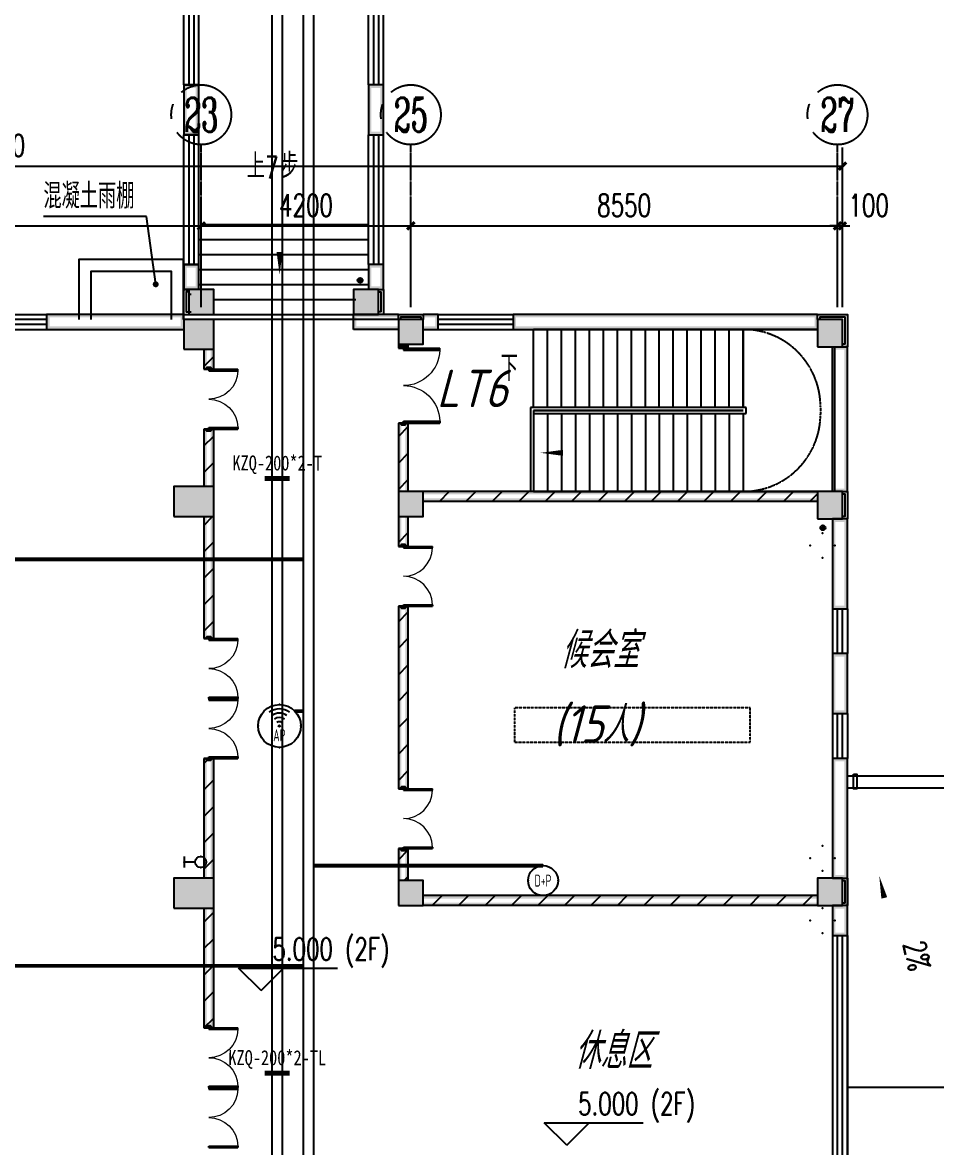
# Model space of a CAD drawing. Extents: x 1241380 to 1952554, y 1012187 to 1766051.
# Drawn here: x 1669283 to 1687599, y 1072763 to 1095314 of the extents above; entities that cross this region are included whole.
import ezdxf
from ezdxf.enums import TextEntityAlignment as Align

# ---------------------------------------------------------------- set-up
doc = ezdxf.new("R2010")
doc.units = 0
doc.linetypes.add('CENTER', pattern=[2, 1.25, -0.25, 0.25, -0.25])
doc.linetypes.add('DASH', pattern=[0.35, 0.25, -0.1])
for name, color, linetype in [('1-建筑底图', 8, 'Continuous'), ('AXIS', 251, 'CENTER'), ('AXIS_TEXT', 7, 'Continuous'), ('CABLETRAY_PDS', 4, 'Continuous'), ('DOTLN', 2, 'DASH'), ('EQUIP-插座', 3, 'Continuous'), ('EQUIP-照明', 3, 'Continuous'), ('EQUIP-通讯', 3, 'Continuous'), ('PUB_DIM', 11, 'Continuous'), ('PUB_HATCH', 8, 'Continuous'), ('WIRE-综合布线', 5, 'Continuous'), ('内网桥架', 1, 'Continuous'), ('抗震支吊架', 2, 'Continuous'), ('排水', 153, 'Continuous')]:
    doc.layers.add(name, color=color, linetype=linetype)
doc.layers.get('EQUIP-插座').off()
doc.styles.add('_TCH_AXIS', font='COMPLEX', dxfattribs={"bigfont": 'GBCBIG'})
doc.styles.add('_TCH_DIM', font='SIMPLEX', dxfattribs={"bigfont": 'GBCBIG'})
doc.styles.add('_TCH_DIM_T3', font='SIMPLEX', dxfattribs={"width": 0.705882, "bigfont": 'GBCBIG'})
doc.styles.add('_TEL_ATTDEF', font='GBENOR', dxfattribs={"width": 0.8, "height": 3, "bigfont": 'GBCBIG'})
doc.styles.add('_TEL_DIM', font='SIMPLEX', dxfattribs={"width": 0.8, "height": 3.5, "bigfont": 'HZTXT'})
doc.styles.add('A_DIM', font='SIMPLEX', dxfattribs={"width": 0.7, "bigfont": 'HZ'})
doc.styles.add('COMPLEX', font='COMPLEX')
doc.styles.add('kzcad', font='', dxfattribs={"width": 0.8})
doc.styles.get("Standard").update_dxf_attribs({"font": 'gbeitc.shx', "bigfont": 'gbcbig.shx'})
doc.styles.get('kzcad').set_extended_font_data('SimSun')
doc.linetypes.add('JIEDI', pattern='A,1.25,-0.25,0.25,-0.25,0.625,["/",Standard,S=0.6,R=0,X=0,Y=-0.3],0.625,-0.25,0.25,-0.25', length=4)
doc.dimstyles.new('_TCH_ARCH&&150', dxfattribs={"dimtxt": 446.25, "dimasz": 150, "dimexe": 375, "dimexo": 450, "dimgap": 189.375, "dimtad": 1, "dimdec": 0, "dimzin": 0, "dimdsep": 46, "dimtxsty": '_TCH_DIM_T3', "dimblk": 'ARCHTICK', "dimcen": 0.09, "dimclrt": 7, "dimazin": 2, "dimtfac": 1, "dimtdec": 0, "dimtix": 1, "dimtmove": 2, "dimatfit": 3, "dimfxl": 1, "dimtolj": 1, "dimtzin": 0, "dimarcsym": 0})
pattern_1 = [(45, (933820.03, 485085.73), (-265.16515, 265.16515), [])]

# ---------------------------------------------------------------- blocks, each defined once
blk = doc.blocks.new('_AXISO')
blk.add_circle((0, 0), 0.5)
at = {"layer": 'AXIS_TEXT', "style": 'COMPLEX', "width": 1.041667}
blk.add_attdef('A', text='', height=0.56, dxfattribs=at).set_placement((-0.25, -0.28), (0.25, -0.28), align=Align.FIT)
blk = doc.blocks.new('_ArchTick')
at = {"color": 0, "linetype": 'ByBlock', "const_width": 0.4}
blk.add_lwpolyline([(-0.5, -0.5), (0.5, 0.5)], dxfattribs=at)
blk = doc.blocks.new('*D74')
at = {"layer": 'Defpoints', "color": 0}
for p in [(1041708, 836915), (1007608, 834838), (1041708, 834838)]:
    blk.add_point(p, dxfattribs=at)
at = {"layer": 'PUB_DIM', "color": 0, "lineweight": -2, "transparency": 16777216}
for p, q in [((1007608, 835288), (1007608, 837290)), ((1041708, 835288), (1041708, 837290)), ((1007608, 836915), (1041708, 836915))]:
    blk.add_line(p, q, dxfattribs=at)
at = {"layer": 'PUB_DIM', "color": 0, "lineweight": -2, "transparency": 16777216, "xscale": 150, "yscale": 150, "zscale": 150, "rotation": 180}
blk.add_blockref('_ArchTick', (1007608, 836915), dxfattribs=at)
at = {"layer": 'PUB_DIM', "color": 0, "lineweight": -2, "transparency": 16777216, "xscale": 150, "yscale": 150, "zscale": 150}
blk.add_blockref('_ArchTick', (1041708, 836915), dxfattribs=at)
at = {"layer": 'PUB_DIM', "color": 7, "transparency": 16777216, "insert": (1024658, 837327), "char_height": 446.2, "attachment_point": 5, "style": '_TCH_DIM_T3'}
blk.add_mtext('\\A1;34100', dxfattribs=at)
blk = doc.blocks.new('*D77')
at = {"layer": 'Defpoints', "color": 0}
for p in [(1028858, 835715), (1018358, 833638), (1028858, 833638)]:
    blk.add_point(p, dxfattribs=at)
at = {"layer": 'PUB_DIM', "color": 0, "lineweight": -2, "transparency": 16777216}
for p, q in [((1018358, 834088), (1018358, 836090)), ((1028858, 834088), (1028858, 836090)), ((1018358, 835715), (1028858, 835715))]:
    blk.add_line(p, q, dxfattribs=at)
at = {"layer": 'PUB_DIM', "color": 0, "lineweight": -2, "transparency": 16777216, "xscale": 150, "yscale": 150, "zscale": 150, "rotation": 180}
blk.add_blockref('_ArchTick', (1018358, 835715), dxfattribs=at)
at = {"layer": 'PUB_DIM', "color": 0, "lineweight": -2, "transparency": 16777216, "xscale": 150, "yscale": 150, "zscale": 150}
blk.add_blockref('_ArchTick', (1028858, 835715), dxfattribs=at)
at = {"layer": 'PUB_DIM', "color": 7, "transparency": 16777216, "insert": (1023608, 836127), "char_height": 446.2, "attachment_point": 5, "style": '_TCH_DIM_T3'}
blk.add_mtext('\\A1;10500', dxfattribs=at)
blk = doc.blocks.new('*D78')
at = {"layer": 'Defpoints', "color": 0}
for p in [(1033058, 835715), (1028858, 833638), (1033058, 833638)]:
    blk.add_point(p, dxfattribs=at)
at = {"layer": 'PUB_DIM', "color": 0, "lineweight": -2, "transparency": 16777216}
for p, q in [((1028858, 834088), (1028858, 836090)), ((1033058, 834088), (1033058, 836090)), ((1028858, 835715), (1033058, 835715))]:
    blk.add_line(p, q, dxfattribs=at)
at = {"layer": 'PUB_DIM', "color": 0, "lineweight": -2, "transparency": 16777216, "xscale": 150, "yscale": 150, "zscale": 150, "rotation": 180}
blk.add_blockref('_ArchTick', (1028858, 835715), dxfattribs=at)
at = {"layer": 'PUB_DIM', "color": 0, "lineweight": -2, "transparency": 16777216, "xscale": 150, "yscale": 150, "zscale": 150}
blk.add_blockref('_ArchTick', (1033058, 835715), dxfattribs=at)
at = {"layer": 'PUB_DIM', "color": 7, "transparency": 16777216, "insert": (1030958, 836127), "char_height": 446.2, "attachment_point": 5, "style": '_TCH_DIM_T3'}
blk.add_mtext('\\A1;4200', dxfattribs=at)
blk = doc.blocks.new('*D79')
at = {"layer": 'Defpoints', "color": 0}
for p in [(1041608, 835715), (1033058, 833638), (1041608, 833638)]:
    blk.add_point(p, dxfattribs=at)
at = {"layer": 'PUB_DIM', "color": 0, "lineweight": -2, "transparency": 16777216}
for p, q in [((1033058, 834088), (1033058, 836090)), ((1041608, 834088), (1041608, 836090)), ((1033058, 835715), (1041608, 835715))]:
    blk.add_line(p, q, dxfattribs=at)
at = {"layer": 'PUB_DIM', "color": 0, "lineweight": -2, "transparency": 16777216, "xscale": 150, "yscale": 150, "zscale": 150, "rotation": 180}
blk.add_blockref('_ArchTick', (1033058, 835715), dxfattribs=at)
at = {"layer": 'PUB_DIM', "color": 0, "lineweight": -2, "transparency": 16777216, "xscale": 150, "yscale": 150, "zscale": 150}
blk.add_blockref('_ArchTick', (1041608, 835715), dxfattribs=at)
at = {"layer": 'PUB_DIM', "color": 7, "transparency": 16777216, "insert": (1037333, 836127), "char_height": 446.2, "attachment_point": 5, "style": '_TCH_DIM_T3'}
blk.add_mtext('\\A1;8550', dxfattribs=at)
blk = doc.blocks.new('*D80')
at = {"layer": 'Defpoints', "color": 0}
for p in [(1041708, 835715), (1041608, 833638), (1041708, 833638)]:
    blk.add_point(p, dxfattribs=at)
at = {"layer": 'PUB_DIM', "color": 0, "lineweight": -2, "transparency": 16777216}
for p, q in [((1041608, 834088), (1041608, 836090)), ((1041708, 834088), (1041708, 836090)), ((1041608, 835715), (1041458, 835715)), ((1041608, 835715), (1041708, 835715)), ((1041708, 835715), (1041858, 835715))]:
    blk.add_line(p, q, dxfattribs=at)
at = {"layer": 'PUB_DIM', "color": 0, "lineweight": -2, "transparency": 16777216, "xscale": 150, "yscale": 150, "zscale": 150}
blk.add_blockref('_ArchTick', (1041608, 835715), dxfattribs=at)
at = {"layer": 'PUB_DIM', "color": 0, "lineweight": -2, "transparency": 16777216, "xscale": 150, "yscale": 150, "zscale": 150, "rotation": 180}
blk.add_blockref('_ArchTick', (1041708, 835715), dxfattribs=at)
at = {"layer": 'PUB_DIM', "color": 7, "transparency": 16777216, "insert": (1042233, 836127), "char_height": 446.2, "attachment_point": 5, "style": '_TCH_DIM_T3'}
blk.add_mtext('\\A1;100', dxfattribs=at)
blk = doc.blocks.new('ng')
at = {"layer": '排水'}
for p, q in [((346041, 781408), (346041, 781308)), ((345991, 781358), (346091, 781358))]:
    blk.add_line(p, q, dxfattribs=at)
blk.add_circle((346041, 781358), 50, dxfattribs=at)
blk = doc.blocks.new('雨水管')
at = {"layer": '排水'}
blk.add_blockref('ng', (695225, -80444), dxfattribs=at)
blk = doc.blocks.new('$DorLib2D$00000002')
at = {"color": 0}
for p, q in [((-0.5, 0), (-0.5, 0.4875)), ((-0.475, 0.4875), (-0.5, 0.4875)), ((-0.475, 0), (-0.475, 0.4875)), ((0.475, 0), (0.475, 0.4875)), ((0.475, 0.4875), (0.5, 0.4875)), ((0.5, 0), (0.5, 0.4875)), ((-0.5, 0), (-0.475, 0)), ((0.5, 0), (0.475, 0))]:
    blk.add_line(p, q, dxfattribs=at)
at = {"color": 0, "lineweight": 13}
for centre, start, end in [((-0.4875, 0), 0, 88.53072), ((0.4875, 0), 91.46928, 180)]:
    blk.add_arc(centre, 0.4875, start, end, dxfattribs=at)
blk = doc.blocks.new('_FZH')
blk.add_lwpolyline([(-0.5, -0.5), (0.5, -0.5), (0.5, 0.5), (-0.5, 0.5)], close=True)
at = {"layer": 'PUB_HATCH'}
blk.add_solid([(-0.5, -0.5), (0.5, -0.5), (-0.5, 0.5), (0.5, 0.5)], dxfattribs=at)
blk = doc.blocks.new('$WINLIB2D$00000001')
at = {"color": 0}
for points in [[(-0.5, 0.5), (-0.5, -0.5)], [(-0.5, 0.5), (0.5, 0.5)], [(0.5, -0.5), (0.5, 0.5)], [(0.5, 0.1667), (-0.5, 0.1667)], [(0.5, -0.1667), (-0.5, -0.1667)], [(-0.5, -0.5), (0.5, -0.5)]]:
    blk.add_lwpolyline(points, dxfattribs=at)
blk = doc.blocks.new('$equip_U$00000080(win7-PC-wzy)')
blk.add_circle((0, 0.5), 0.5)
for p in [(0, 0.999), (-0.5, 0.5), (0.5, 0.5)]:
    blk.add_point(p)
at = {"color": 7, "style": '_TEL_DIM', "width": 0.7}
blk.add_attdef('$TEXT$', text='', height=0.4, dxfattribs=at).set_placement((0, 0.5), align=Align.MIDDLE_CENTER)
at = {"color": 7, "style": '_TEL_DIM', "flags": 1}
for tag in ['A', 'REMARK']:
    blk.add_attdef(tag, text='', height=0.00002, dxfattribs=at).set_placement((0, 0), align=Align.MIDDLE_CENTER)
blk = doc.blocks.new('$equip_U$00000091(win7-PC-wzy)')
for radius in [0.714, 0.0272]:
    blk.add_circle((0, 0), radius)
for radius in [0.571, 0.428, 0.285, 0.143]:
    blk.add_arc((0, 0), radius, 53.7049, 126.2951)
for p in [(0, 0.714), (-0.714, 0), (0.714, 0), (0, -0.714)]:
    blk.add_point(p)
at = {"color": 7, "style": '_TEL_DIM', "flags": 1}
for tag in ['A', 'REMARK']:
    blk.add_attdef(tag, text='', height=0.00002, dxfattribs=at).set_placement((0, 0), align=Align.MIDDLE_CENTER)
at = {"color": 7, "style": '_TEL_DIM', "width": 0.7}
blk.add_attdef('$TEXT$', text='', height=0.4, dxfattribs=at).set_placement((0, -0.31), align=Align.MIDDLE_CENTER)
blk = doc.blocks.new('$equip$00002672')
for p, q in [((0.222, 0.889), (-0.222, 0.889)), ((0, 0.444), (0, 0.889))]:
    blk.add_line(p, q)
blk.add_circle((0, 0.222), 0.222)
for p in [(0, 0.889), (-0.222, 0.222), (0, 0), (0.222, 0.222)]:
    blk.add_point(p)
at = {"color": 7, "style": '_TEL_DIM', "flags": 1}
for tag in ['A', 'REMARK']:
    blk.add_attdef(tag, text='', height=0.00002, dxfattribs=at).set_placement((0, 0), align=Align.MIDDLE_CENTER)
blk = doc.blocks.new('$equip$00001239')
for p, q in [((-0.5, 1.05), (-0.5, 1)), ((0.5, 1), (-0.5, 1)), ((0.5, 1.05), (0.5, 1)), ((0.5, 0.5), (-0.5, 0.5)), ((0, 0.5), (0, 0))]:
    blk.add_line(p, q)
blk.add_arc((0, 1), 0.5, 180, 0)
for points in [[(0, 0.75), (-0.433, 0.75), (0, 1), (-0.5, 1)], [(0, 0.567), (-0.25, 0.567), (0, 0.75), (-0.433, 0.75)], [(0, 0.5), (0, 0.5), (0, 0.567), (-0.25, 0.567)]]:
    blk.add_solid(points)
at = {"layer": 'EQUIP-照明'}
for p in [(0, 1), (-0.5, 0.5), (0.5, 0.5), (0, 0)]:
    blk.add_point(p, dxfattribs=at)
at = {"layer": 'EQUIP-照明', "flags": 9}
blk.add_attdef('A', (0, 0), '', height=0.00002, dxfattribs=at)
blk = doc.blocks.new('ERT')
at = {"layer": 'AXIS'}
for p, q in [((1028858.2, 834868.8), (1028858.2, 837344.4)), ((1033058.2, 834868.8), (1033058.2, 837344.4)), ((1041608.2, 834868.8), (1041608.2, 837344.4))]:
    blk.add_line(p, q, dxfattribs=at)
ref = blk.add_blockref('_AXISO', (1028858.2, 837944.4), dxfattribs=dict(at, xscale=1200, yscale=1200, zscale=1200))
ref.add_attrib('A', '23', dxfattribs={"layer": 'AXIS_TEXT', "height": 678.82, "style": '_TCH_AXIS', "width": 0.617647}).set_placement((1028518.8, 837605), (1029197.6, 837605), align=Align.FIT)
ref = blk.add_blockref('_AXISO', (1033058.2, 837944.4), dxfattribs=dict(at, xscale=1200, yscale=1200, zscale=1200))
ref.add_attrib('A', '25', dxfattribs={"layer": 'AXIS_TEXT', "height": 678.82, "style": '_TCH_AXIS', "width": 0.617647}).set_placement((1032718.8, 837605), (1033397.6, 837605), align=Align.FIT)
ref = blk.add_blockref('_AXISO', (1041608.2, 837944.4), dxfattribs=dict(at, xscale=1200, yscale=1200, zscale=1200))
ref.add_attrib('A', '27', dxfattribs={"layer": 'AXIS_TEXT', "height": 678.82, "style": '_TCH_AXIS', "width": 0.617647}).set_placement((1041268.8, 837605), (1041947.6, 837605), align=Align.FIT)
at = {"layer": 'PUB_DIM'}
for p1, p2, picture, middle in [((1007608.2, 834837.6), (1041708.2, 834837.6), '*D74', (1024658.2, 837327)), ((1018358.2, 833637.6), (1028858.2, 833637.6), '*D77', (1023608.2, 836127)), ((1028858.2, 833637.6), (1033058.2, 833637.6), '*D78', (1030958.2, 836127)), ((1033058.2, 833637.6), (1041608.2, 833637.6), '*D79', (1037333.2, 836127))]:
    dim = blk.add_aligned_dim(p1=p1, p2=p2, distance=2076.9, dimstyle='_TCH_ARCH&&150', dxfattribs=at)
    dim.commit()
    dim.dimension.update_dxf_attribs({"geometry": picture, "text_midpoint": middle})
dim = blk.add_linear_dim(base=(1041708.2, 835714.5), p1=(1041608.2, 833637.6), p2=(1041708.2, 833637.6), angle=0, dimstyle='_TCH_ARCH&&150', dxfattribs=at)
dim.commit()
dim.dimension.update_dxf_attribs({"geometry": '*D80', "text_midpoint": (1042233.2, 836127), "dimtype": 161})
blk = doc.blocks.new('1-二层建筑底图')
at = {"layer": '1-建筑底图'}
for points in [[(1672815, 1139271), (1672515, 1139271), (1672575, 1139211), (1672755, 1139211)], [(1672515, 1139271), (1672515, 1138271), (1672575, 1138331), (1672575, 1139211)], [(1672815, 1138271), (1672815, 1139271), (1672755, 1139211), (1672755, 1138331)], [(1676515, 1139271), (1676215, 1139271), (1676275, 1139211), (1676455, 1139211)], [(1676215, 1139271), (1676215, 1138271), (1676275, 1138331), (1676275, 1139211)], [(1676515, 1138271), (1676515, 1139271), (1676455, 1139211), (1676455, 1138331)], [(1672515, 1138271), (1672815, 1138271), (1672755, 1138331), (1672575, 1138331)], [(1676215, 1138271), (1676515, 1138271), (1676455, 1138331), (1676275, 1138331)], [(1672815, 1135671), (1672515, 1135671), (1672575, 1135611), (1672755, 1135611)], [(1672515, 1135671), (1672515, 1135171), (1672575, 1135231), (1672575, 1135611)], [(1672815, 1135171), (1672815, 1135671), (1672755, 1135611), (1672755, 1135231)], [(1676515, 1135671), (1676215, 1135671), (1676275, 1135611), (1676455, 1135611)], [(1676215, 1135671), (1676215, 1135171), (1676275, 1135231), (1676275, 1135611)], [(1676515, 1135171), (1676515, 1135671), (1676455, 1135611), (1676455, 1135231)], [(1672515, 1135171), (1672815, 1135171), (1672755, 1135231), (1672575, 1135231)], [(1673115, 1135171), (1672615, 1135171), (1672675, 1135111), (1673055, 1135111)], [(1672615, 1135171), (1672615, 1134671), (1672675, 1134731), (1672675, 1135111)], [(1673115, 1134671), (1673115, 1135171), (1673055, 1135111), (1673055, 1134731)], [(1676415, 1135171), (1675915, 1135171), (1675975, 1135111), (1676355, 1135111)], [(1675915, 1135171), (1675915, 1134671), (1675975, 1134731), (1675975, 1135111)], [(1676215, 1135171), (1676515, 1135171), (1676455, 1135231), (1676275, 1135231)], [(1676415, 1134671), (1676415, 1135171), (1676355, 1135111), (1676355, 1134731)], [(1672515, 1134671), (1669765, 1134671), (1669825, 1134611), (1672455, 1134611)], [(1669765, 1134671), (1669765, 1134371), (1669825, 1134431), (1669825, 1134611)], [(1672515, 1134371), (1672515, 1134671), (1672455, 1134611), (1672455, 1134431)], [(1673115, 1134571), (1672515, 1134571), (1672575, 1134511), (1673055, 1134511)], [(1672515, 1134571), (1672515, 1133971), (1672575, 1134031), (1672575, 1134511)], [(1672615, 1134671), (1673115, 1134671), (1673055, 1134731), (1672675, 1134731)], [(1673115, 1133971), (1673115, 1134571), (1673055, 1134511), (1673055, 1134031)], [(1675915, 1134671), (1676415, 1134671), (1676355, 1134731), (1675975, 1134731)], [(1676815, 1134671), (1675915, 1134671), (1675915, 1134611), (1676815, 1134611)], [(1675915, 1134371), (1675975, 1134371), (1675975, 1134671), (1675915, 1134671)], [(1677315, 1134571), (1676815, 1134571), (1676875, 1134511), (1677255, 1134511)], [(1676815, 1134571), (1676815, 1134071), (1676875, 1134131), (1676875, 1134511)], [(1677315, 1134071), (1677315, 1134571), (1677255, 1134511), (1677255, 1134131)], [(1677615, 1134671), (1677315, 1134671), (1677315, 1134611), (1677555, 1134611)], [(1677615, 1134371), (1677615, 1134671), (1677555, 1134611), (1677555, 1134431)], [(1685215, 1134671), (1679115, 1134671), (1679175, 1134611), (1685155, 1134611)], [(1679115, 1134671), (1679115, 1134371), (1679175, 1134431), (1679175, 1134611)], [(1685215, 1134371), (1685215, 1134671), (1685155, 1134611), (1685155, 1134431)], [(1685715, 1134571), (1685215, 1134571), (1685275, 1134511), (1685655, 1134511)], [(1685215, 1134571), (1685215, 1134021), (1685275, 1134081), (1685275, 1134511)], [(1685715, 1134021), (1685715, 1134571), (1685655, 1134511), (1685655, 1134081)], [(1669765, 1134371), (1672515, 1134371), (1672455, 1134431), (1669825, 1134431)], [(1676815, 1134371), (1676815, 1134431), (1675915, 1134431), (1675915, 1134371)], [(1677315, 1134371), (1677615, 1134371), (1677555, 1134431), (1677315, 1134431)], [(1679115, 1134371), (1685215, 1134371), (1685155, 1134431), (1679175, 1134431)], [(1676815, 1134071), (1677315, 1134071), (1677255, 1134131), (1676875, 1134131)], [(1672515, 1133971), (1673115, 1133971), (1673055, 1134031), (1672575, 1134031)], [(1672975, 1133971), (1672915, 1133971), (1672915, 1133571), (1672975, 1133631)], [(1673115, 1133971), (1673055, 1133971), (1673055, 1133631), (1673115, 1133571)], [(1676875, 1134071), (1676815, 1134071), (1676815, 1133994), (1676875, 1134054)], [(1676815, 1133994), (1677015, 1133994), (1676955, 1134054), (1676875, 1134054)], [(1677015, 1134071), (1676955, 1134071), (1676955, 1134054), (1677015, 1133994)], [(1685215, 1134021), (1685715, 1134021), (1685655, 1134081), (1685275, 1134081)], [(1685515, 1131121), (1685575, 1131121), (1685575, 1134021), (1685515, 1134021)], [(1685515, 1134021), (1685515, 1133961), (1685815, 1133961), (1685815, 1134021)], [(1685815, 1131121), (1685815, 1134021), (1685755, 1134021), (1685755, 1131121)], [(1672915, 1133571), (1673115, 1133571), (1673055, 1133631), (1672975, 1133631)], [(1673115, 1132371), (1672915, 1132371), (1672975, 1132311), (1673055, 1132311)], [(1672915, 1131221), (1672975, 1131221), (1672975, 1132311), (1672915, 1132371)], [(1673055, 1131221), (1673115, 1131221), (1673115, 1132371), (1673055, 1132311)], [(1677015, 1132494), (1676815, 1132494), (1676875, 1132434), (1676955, 1132434)], [(1676815, 1131121), (1676875, 1131121), (1676875, 1132434), (1676815, 1132494)], [(1676955, 1131121), (1677015, 1131121), (1677015, 1132494), (1676955, 1132434)], [(1673115, 1131221), (1672315, 1131221), (1672375, 1131161), (1673055, 1131161)], [(1672315, 1131221), (1672315, 1130621), (1672375, 1130681), (1672375, 1131161)], [(1673115, 1130621), (1673115, 1131221), (1673055, 1131161), (1673055, 1130681)], [(1685515, 1131121), (1685815, 1131121), (1685815, 1131181), (1685515, 1131181)], [(1677315, 1131121), (1676815, 1131121), (1676875, 1131061), (1677255, 1131061)], [(1676815, 1131121), (1676815, 1130621), (1676875, 1130681), (1676875, 1131061)], [(1677315, 1130621), (1677315, 1131121), (1677255, 1131061), (1677255, 1130681)], [(1677315, 1131121), (1677315, 1131061), (1685215, 1131061), (1685215, 1131121)], [(1677315, 1130981), (1677315, 1130921), (1685215, 1130921), (1685215, 1130981)], [(1685715, 1131121), (1685215, 1131121), (1685275, 1131061), (1685655, 1131061)], [(1685215, 1131121), (1685215, 1130571), (1685275, 1130631), (1685275, 1131061)], [(1685715, 1130571), (1685715, 1131121), (1685655, 1131061), (1685655, 1130631)], [(1672315, 1130621), (1673115, 1130621), (1673055, 1130681), (1672375, 1130681)], [(1672975, 1130621), (1672915, 1130621), (1672915, 1128171), (1672975, 1128231)], [(1673115, 1130621), (1673055, 1130621), (1673055, 1128231), (1673115, 1128171)], [(1676815, 1130621), (1677315, 1130621), (1677255, 1130681), (1676875, 1130681)], [(1676875, 1130621), (1676815, 1130621), (1676815, 1130021), (1676875, 1130081)], [(1677015, 1130621), (1676955, 1130621), (1676955, 1130081), (1677015, 1130021)], [(1685215, 1130571), (1685715, 1130571), (1685655, 1130631), (1685275, 1130631)], [(1685515, 1130571), (1685515, 1128771), (1685575, 1128831), (1685575, 1130511)], [(1685815, 1130571), (1685515, 1130571), (1685575, 1130511), (1685755, 1130511)], [(1685815, 1128771), (1685815, 1130571), (1685755, 1130511), (1685755, 1128831)], [(1676815, 1130021), (1677015, 1130021), (1676955, 1130081), (1676875, 1130081)], [(1677015, 1128821), (1676815, 1128821), (1676875, 1128761), (1676955, 1128761)], [(1676815, 1128821), (1676815, 1125163), (1676875, 1125223), (1676875, 1128761)], [(1677015, 1125163), (1677015, 1128821), (1676955, 1128761), (1676955, 1125223)], [(1685515, 1128771), (1685815, 1128771), (1685755, 1128831), (1685575, 1128831)], [(1672915, 1128171), (1673115, 1128171), (1673055, 1128231), (1672975, 1128231)], [(1685815, 1127871), (1685515, 1127871), (1685575, 1127811), (1685755, 1127811)], [(1685515, 1127871), (1685515, 1126671), (1685575, 1126731), (1685575, 1127811)], [(1685815, 1126671), (1685815, 1127871), (1685755, 1127811), (1685755, 1126731)], [(1685515, 1126671), (1685815, 1126671), (1685755, 1126731), (1685575, 1126731)], [(1673115, 1125771), (1672915, 1125771), (1672975, 1125711), (1673055, 1125711)], [(1672915, 1123371), (1672975, 1123371), (1672975, 1125711), (1672915, 1125771)], [(1673055, 1123371), (1673115, 1123371), (1673115, 1125771), (1673055, 1125711)], [(1685815, 1125771), (1685515, 1125771), (1685575, 1125711), (1685755, 1125711)], [(1685515, 1125771), (1685515, 1123371), (1685575, 1123431), (1685575, 1125711)], [(1685815, 1123371), (1685815, 1125771), (1685755, 1125711), (1685755, 1123431)], [(1676815, 1125163), (1677015, 1125163), (1676955, 1125223), (1676875, 1125223)], [(1677015, 1123963), (1676815, 1123963), (1676875, 1123903), (1676955, 1123903)], [(1676815, 1123321), (1676875, 1123321), (1676875, 1123903), (1676815, 1123963)], [(1676955, 1123321), (1677015, 1123321), (1677015, 1123963), (1676955, 1123903)], [(1673115, 1123371), (1672315, 1123371), (1672375, 1123311), (1673055, 1123311)], [(1672315, 1123371), (1672315, 1122771), (1672375, 1122831), (1672375, 1123311)], [(1673115, 1122771), (1673115, 1123371), (1673055, 1123311), (1673055, 1122831)], [(1677315, 1123321), (1676815, 1123321), (1676875, 1123261), (1677255, 1123261)], [(1676815, 1123321), (1676815, 1122821), (1676875, 1122881), (1676875, 1123261)], [(1677315, 1122821), (1677315, 1123321), (1677255, 1123261), (1677255, 1122881)], [(1685715, 1123371), (1685215, 1123371), (1685275, 1123311), (1685655, 1123311)], [(1685215, 1123371), (1685215, 1122821), (1685275, 1122881), (1685275, 1123311)], [(1685515, 1123371), (1685815, 1123371), (1685755, 1123431), (1685575, 1123431)], [(1685715, 1122821), (1685715, 1123371), (1685655, 1123311), (1685655, 1122881)], [(1672315, 1122771), (1673115, 1122771), (1673055, 1122831), (1672375, 1122831)], [(1676815, 1122821), (1677315, 1122821), (1677255, 1122881), (1676875, 1122881)], [(1677315, 1123021), (1677315, 1122961), (1685215, 1122961), (1685215, 1123021)], [(1677315, 1122881), (1677315, 1122821), (1685215, 1122821), (1685215, 1122881)], [(1685215, 1122821), (1685715, 1122821), (1685655, 1122881), (1685275, 1122881)], [(1672975, 1122771), (1672915, 1122771), (1672915, 1120371), (1672975, 1120431)], [(1673115, 1122771), (1673055, 1122771), (1673055, 1120431), (1673115, 1120371)], [(1685515, 1122821), (1685515, 1122219), (1685575, 1122279), (1685575, 1122761)], [(1685815, 1122821), (1685515, 1122821), (1685575, 1122761), (1685755, 1122761)], [(1685815, 1122219), (1685815, 1122821), (1685755, 1122761), (1685755, 1122279)], [(1685515, 1122219), (1685815, 1122219), (1685755, 1122279), (1685575, 1122279)], [(1672915, 1120371), (1673115, 1120371), (1673055, 1120431), (1672975, 1120431)]]:
    blk.add_hatch(color=256, dxfattribs=at).paths.add_polyline_path(points)
h = blk.add_hatch(dxfattribs=at)
h.set_pattern_fill('普通砖', color=256, scale=150, style=0)
h.set_pattern_definition(pattern_1)
h.paths.add_polyline_path([(1673115, 1133971), (1672915, 1133971), (1672915, 1133571), (1673115, 1133571)])
h = blk.add_hatch(dxfattribs=at)
h.set_pattern_fill('普通砖', color=256, scale=150, style=0)
h.set_pattern_definition(pattern_1)
h.paths.add_polyline_path([(1677015, 1134071), (1676815, 1134071), (1676815, 1133994), (1677015, 1133994)])
h = blk.add_hatch(dxfattribs=at)
h.set_pattern_fill('普通砖', color=256, scale=150, style=0)
h.set_pattern_definition(pattern_1)
h.paths.add_polyline_path([(1672915, 1131221), (1673115, 1131221), (1673115, 1132371), (1672915, 1132371)])
h = blk.add_hatch(dxfattribs=at)
h.set_pattern_fill('普通砖', color=256, scale=150, style=0)
h.set_pattern_definition(pattern_1)
h.paths.add_polyline_path([(1676815, 1131121), (1677015, 1131121), (1677015, 1132494), (1676815, 1132494)])
h = blk.add_hatch(dxfattribs=at)
h.set_pattern_fill('普通砖', color=256, scale=150, style=0)
h.set_pattern_definition(pattern_1)
h.paths.add_polyline_path([(1677315, 1131121), (1677315, 1130921), (1685215, 1130921), (1685215, 1131121)])
h = blk.add_hatch(dxfattribs=at)
h.set_pattern_fill('普通砖', color=256, scale=150, style=0)
h.set_pattern_definition(pattern_1)
h.paths.add_polyline_path([(1673115, 1130621), (1672915, 1130621), (1672915, 1128171), (1673115, 1128171)])
h = blk.add_hatch(dxfattribs=at)
h.set_pattern_fill('普通砖', color=256, scale=150, style=0)
h.set_pattern_definition(pattern_1)
h.paths.add_polyline_path([(1677015, 1130621), (1676815, 1130621), (1676815, 1130021), (1677015, 1130021)])
h = blk.add_hatch(dxfattribs=at)
h.set_pattern_fill('普通砖', color=256, scale=150, style=0)
h.set_pattern_definition(pattern_1)
h.paths.add_polyline_path([(1677015, 1125163), (1677015, 1128821), (1676815, 1128821), (1676815, 1125163)])
h = blk.add_hatch(dxfattribs=at)
h.set_pattern_fill('普通砖', color=256, scale=150, style=0)
h.set_pattern_definition(pattern_1)
h.paths.add_polyline_path([(1672915, 1123371), (1673115, 1123371), (1673115, 1125771), (1672915, 1125771)])
h = blk.add_hatch(dxfattribs=at)
h.set_pattern_fill('普通砖', color=256, scale=150, style=0)
h.set_pattern_definition(pattern_1)
h.paths.add_polyline_path([(1676815, 1123321), (1677015, 1123321), (1677015, 1123963), (1676815, 1123963)])
h = blk.add_hatch(dxfattribs=at)
h.set_pattern_fill('普通砖', color=256, scale=150, style=0)
h.set_pattern_definition(pattern_1)
h.paths.add_polyline_path([(1677315, 1123021), (1677315, 1122821), (1685215, 1122821), (1685215, 1123021)])
h = blk.add_hatch(dxfattribs=at)
h.set_pattern_fill('普通砖', color=256, scale=150, style=0)
h.set_pattern_definition(pattern_1)
h.paths.add_polyline_path([(1673115, 1122771), (1672915, 1122771), (1672915, 1120371), (1673115, 1120371)])
for p, q in [((1672815, 1139271), (1672515, 1139271)), ((1672515, 1139271), (1672515, 1138271)), ((1672815, 1138271), (1672815, 1139271)), ((1676515, 1139271), (1676215, 1139271)), ((1676215, 1139271), (1676215, 1138271)), ((1676515, 1138271), (1676515, 1139271)), ((1672515, 1138271), (1672815, 1138271)), ((1676215, 1138271), (1676515, 1138271)), ((1671766, 1136635), (1669702, 1136635)), ((1671953, 1135274), (1671766, 1136635)), ((1672905, 1136471), (1676225, 1136471)), ((1672815, 1136171), (1676225, 1136171)), ((1672815, 1135871), (1676225, 1135871)), ((1672815, 1135671), (1672515, 1135671)), ((1672515, 1135671), (1672515, 1135171)), ((1672815, 1135171), (1672815, 1135671)), ((1672815, 1135571), (1676225, 1135571)), ((1676515, 1135671), (1676215, 1135671)), ((1676215, 1135671), (1676215, 1135171)), ((1676515, 1135171), (1676515, 1135671)), ((1672815, 1135271), (1676225, 1135271)), ((1672515, 1135171), (1672615, 1135171)), ((1676415, 1135171), (1676515, 1135171)), ((1673115, 1134971), (1675965, 1134971)), ((1672515, 1134671), (1669765, 1134671)), ((1669765, 1134671), (1669765, 1134371)), ((1672515, 1134571), (1672515, 1134671)), ((1673115, 1134671), (1675965, 1134671)), ((1676815, 1134571), (1673115, 1134571)), ((1676815, 1134671), (1675915, 1134671)), ((1675915, 1134371), (1675915, 1134671)), ((1677615, 1134671), (1677315, 1134671)), ((1677615, 1134371), (1677615, 1134671)), ((1685215, 1134671), (1679115, 1134671)), ((1679115, 1134671), (1679115, 1134371)), ((1685215, 1134571), (1685215, 1134671)), ((1669765, 1134371), (1672515, 1134371)), ((1676815, 1134371), (1675915, 1134371)), ((1677315, 1134371), (1677615, 1134371)), ((1679115, 1134371), (1685215, 1134371)), ((1683725, 1134371), (1679525, 1134371)), ((1679525, 1132806), (1679525, 1134371)), ((1679805, 1132806), (1679805, 1134371)), ((1680085, 1132806), (1680085, 1134371)), ((1680365, 1132806), (1680365, 1134371)), ((1680645, 1132806), (1680645, 1134371)), ((1680925, 1132806), (1680925, 1134371)), ((1681205, 1132806), (1681205, 1134371)), ((1681485, 1132806), (1681485, 1134371)), ((1681765, 1132806), (1681765, 1134371)), ((1682045, 1132806), (1682045, 1134371)), ((1682325, 1132806), (1682325, 1134371)), ((1682605, 1132806), (1682605, 1134371)), ((1682885, 1132806), (1682885, 1134371)), ((1683165, 1132806), (1683165, 1134371)), ((1683445, 1132806), (1683445, 1134371)), ((1683725, 1132806), (1683725, 1134371)), ((1685215, 1134371), (1683725, 1134371)), ((1683725, 1134371), (1683725, 1132806)), ((1672915, 1133971), (1672915, 1133571)), ((1673115, 1133571), (1673115, 1133971)), ((1676815, 1134071), (1676815, 1133994)), ((1676815, 1133994), (1677015, 1133994)), ((1677015, 1133994), (1677015, 1134071)), ((1685515, 1131121), (1685515, 1134021)), ((1685565, 1131121), (1685565, 1134021)), ((1685715, 1134021), (1685815, 1134021)), ((1685815, 1131121), (1685815, 1134021)), ((1672915, 1133571), (1673115, 1133571)), ((1683784, 1132806), (1679465, 1132806)), ((1679465, 1132806), (1679465, 1131121)), ((1683784, 1132686), (1683784, 1132806)), ((1679525, 1132746), (1683724, 1132746)), ((1679525, 1132746), (1679525, 1132686)), ((1683724, 1132746), (1679525, 1132746)), ((1679525, 1132746), (1683724, 1132746)), ((1683724, 1132746), (1679525, 1132746)), ((1679525, 1132746), (1679525, 1131121)), ((1679525, 1132746), (1679525, 1132686)), ((1679525, 1132746), (1679525, 1132746)), ((1679525, 1132686), (1679525, 1131121)), ((1679525, 1132686), (1683784, 1132686)), ((1679805, 1132686), (1679805, 1131121)), ((1680085, 1132686), (1680085, 1131121)), ((1680365, 1132686), (1680365, 1131121)), ((1680645, 1132686), (1680645, 1131121)), ((1680925, 1132686), (1680925, 1131121)), ((1681205, 1132686), (1681205, 1131121)), ((1681485, 1132686), (1681485, 1131121)), ((1681765, 1132686), (1681765, 1131121)), ((1682045, 1132686), (1682045, 1131121)), ((1682325, 1132686), (1682325, 1131121)), ((1682605, 1132686), (1682605, 1131121)), ((1682885, 1132686), (1682885, 1131121)), ((1683165, 1132686), (1683165, 1131121)), ((1683445, 1132686), (1683445, 1131121)), ((1683724, 1132746), (1683724, 1132746)), ((1683725, 1132686), (1683725, 1131121)), ((1683725, 1132686), (1683725, 1131121)), ((1673115, 1132371), (1672915, 1132371)), ((1672915, 1132371), (1672915, 1131221)), ((1673115, 1131221), (1673115, 1132371)), ((1677015, 1132494), (1676815, 1132494)), ((1676815, 1132494), (1676815, 1131121)), ((1677015, 1131121), (1677015, 1132494)), ((1685215, 1131121), (1677315, 1131121)), ((1679525, 1131121), (1679465, 1131121)), ((1679525, 1131121), (1683725, 1131121)), ((1683725, 1131121), (1685215, 1131121)), ((1685715, 1131121), (1685815, 1131121)), ((1685215, 1130921), (1677315, 1130921)), ((1672915, 1130621), (1672915, 1128171)), ((1673115, 1128171), (1673115, 1130621)), ((1676815, 1130621), (1676815, 1130021)), ((1677015, 1130021), (1677015, 1130621)), ((1685515, 1130571), (1685515, 1128771)), ((1685815, 1130571), (1685515, 1130571)), ((1685815, 1128771), (1685815, 1130571)), ((1676815, 1130021), (1677015, 1130021)), ((1677015, 1128821), (1676815, 1128821)), ((1676815, 1128821), (1676815, 1125163)), ((1677015, 1125163), (1677015, 1128821)), ((1685515, 1128771), (1685815, 1128771)), ((1672915, 1128171), (1673115, 1128171)), ((1685815, 1127871), (1685515, 1127871)), ((1685515, 1127871), (1685515, 1126671)), ((1685815, 1126671), (1685815, 1127871)), ((1685515, 1126671), (1685815, 1126671)), ((1673115, 1125771), (1672915, 1125771)), ((1672915, 1125771), (1672915, 1123371)), ((1673115, 1123371), (1673115, 1125771)), ((1685815, 1125771), (1685515, 1125771)), ((1685515, 1125771), (1685515, 1123371)), ((1685815, 1123371), (1685815, 1125771)), ((1676815, 1125163), (1677015, 1125163)), ((1677015, 1123963), (1676815, 1123963)), ((1676815, 1123963), (1676815, 1123321)), ((1677015, 1123321), (1677015, 1123963)), ((1685515, 1123371), (1685815, 1123371)), ((1685215, 1123021), (1677315, 1123021)), ((1672915, 1122771), (1672915, 1120371)), ((1673115, 1120371), (1673115, 1122771)), ((1685215, 1122821), (1677315, 1122821)), ((1685515, 1122821), (1685515, 1122219)), ((1685815, 1122821), (1685515, 1122821)), ((1685815, 1122219), (1685815, 1122821)), ((1685515, 1122219), (1685815, 1122219)), ((1674065, 1121117), (1673615, 1121567)), ((1673615, 1121567), (1675596, 1121567)), ((1674065, 1121117), (1674515, 1121567)), ((1672915, 1120371), (1673115, 1120371)), ((1680189, 1118017), (1679739, 1118467)), ((1679739, 1118467), (1681721, 1118467)), ((1680189, 1118017), (1680639, 1118467))]:
    blk.add_line(p, q, dxfattribs=at)
at = {"layer": '1-建筑底图', "color": 9, "linetype": 'DASH'}
blk.add_line((1685275, 1132821), (1685275, 1132671), dxfattribs=at)
at = {"layer": '1-建筑底图'}
for points in [[(1674435, 1137387, 0, 0, 0), (1674435, 1137387, 0, 0, 0), (1674435, 1135470, 0, 120, 0), (1674435, 1135920, 0, 0, 0)], [(1679385, 1133596, 0, 0, 0), (1684625, 1133596, 0, 0, 0), (1684625, 1131896, 0, 0, 0), (1679665, 1131896, 0, 120, 0), (1680115, 1131896, 0, 0, 0)], [(1687219, 1120071, 0, 0, 0), (1686453, 1123413, 0, 120, 0), (1686553, 1122974, 0, 0, 0)], [(1687219, 1118271, 0, 0, 0), (1686453, 1114930, 0, 120, 0), (1686553, 1115368, 0, 0, 0)]]:
    blk.add_lwpolyline(points, format="xyseb", dxfattribs=at)
for points in [[(1672512, 1134571), (1672512, 1135771), (1670412, 1135771), (1670412, 1134571)], [(1672272, 1134571), (1672272, 1135531), (1670652, 1135531), (1670652, 1134571)], [(1672612, 1135171), (1672512, 1135171), (1672512, 1134671), (1672612, 1134671)], [(1672612, 1135121), (1672562, 1135121), (1672562, 1134721), (1672612, 1134721)], [(1672665, 1135071), (1672615, 1135071), (1672615, 1134721), (1672665, 1134721)], [(1676415, 1135171), (1676515, 1135171), (1676515, 1134671), (1676415, 1134671)], [(1676415, 1135121), (1676465, 1135121), (1676465, 1134721), (1676415, 1134721)], [(1676815, 1134571), (1676815, 1134671), (1677315, 1134671), (1677315, 1134571)], [(1676865, 1134571), (1676865, 1134621), (1677265, 1134621), (1677265, 1134571)], [(1685215, 1134571), (1685215, 1134671), (1685815, 1134671), (1685815, 1134021), (1685715, 1134021)], [(1685265, 1134571), (1685265, 1134621), (1685765, 1134621), (1685765, 1134071), (1685715, 1134071)], [(1685715, 1131121), (1685815, 1131121), (1685815, 1130571), (1685715, 1130571)], [(1685715, 1131071), (1685765, 1131071), (1685765, 1130621), (1685715, 1130621)], [(1685817, 1125181), (1688325, 1125181), (1688325, 1113161), (1685815, 1113161)], [(1685715, 1123371), (1685815, 1123371), (1685815, 1122821), (1685715, 1122821)], [(1685715, 1123321), (1685765, 1123321), (1685765, 1122871), (1685715, 1122871)], [(1688325, 1119171), (1685816, 1119172)]]:
    blk.add_lwpolyline(points, dxfattribs=at)
at = {"layer": '1-建筑底图', "const_width": 60}
blk.add_lwpolyline([(1671957, 1135245, 1), (1671949, 1135304, 1)], format="xyb", close=True, dxfattribs=at)
at = {"layer": '1-建筑底图', "color": 9, "linetype": 'DASH'}
for points in [[(1683725, 1134371, -0.414214), (1685275, 1132821)], [(1683725, 1131121, 0.414214), (1685275, 1132671)]]:
    blk.add_lwpolyline(points, format="xyb", dxfattribs=at)
at = {"layer": '1-建筑底图'}
for points in [[(1685817, 1125421), (1688515, 1125421), (1688515, 1112921), (1685815, 1112921)], [(1685937, 1125455), (1686000, 1125455), (1686000, 1125161), (1685937, 1125161)]]:
    blk.add_lwpolyline(points, close=True, dxfattribs=at)
for name, p in [('ERT', (644007, 300729)), ('雨水管', (644057, 429479)), ('ng', (1330008, 353996))]:
    blk.add_blockref(name, p, dxfattribs=at)
for name, p, xscale, yscale, zscale, rotation in [('$WINLIB2D$00000001', (1672665, 1140571), 2600, 300, 2600, 90), ('$WINLIB2D$00000001', (1676365, 1140571), 2600, -300, 2600, 90.0000000032304), ('$WINLIB2D$00000001', (1672665, 1136971), 2600, 300, 2600, 90), ('$WINLIB2D$00000001', (1676365, 1136971), 2600, -300, 2600, 90.0000000032304), ('_FZH', (1672865, 1134921), 499.9999995637918, 499.9999995637918, 499.9999995637918, 359.9999999781888), ('_FZH', (1676165, 1134921), 499.9999994692625, 499.9999994692625, 499.9999994692625, 2.169118672310421e-08), ('$WINLIB2D$00000001', (1669315, 1134521), -900, 300, -900, 180), ('_FZH', (1677065, 1134321), 500.0000001104781, 500.0000001104781, 500.0000001104781, 359.9999999974921), ('$WINLIB2D$00000001', (1678365, 1134521), -1500, 300, -1500, 180), ('_FZH', (1685465, 1134296), 500.0000000877772, 550.0000001894077, 550.0000001894077, 359.9999999975054), ('$DorLib2D$00000002', (1676915, 1133244), 1500, -1500, 1500, 90), ('$DorLib2D$00000002', (1673015, 1132971), -1200, 1200, -1200, 270.0000000000113), ('_FZH', (1677065, 1130871), 499.9999996775296, 499.9999996775296, 499.9999996775296, 359.9999999932098), ('_FZH', (1685465, 1130846), 500.0000000877772, 550.0000001894077, 550.0000001894077, 359.9999999975054), ('$DorLib2D$00000002', (1676915, 1129421), -1200, -1200, -1200, 90), ('$WINLIB2D$00000001', (1685665, 1128321), -900, 300, -900, 90), ('$DorLib2D$00000002', (1673015, 1127571), -1200, 1200, -1200, 270.0000000000119), ('$DorLib2D$00000002', (1673015, 1126371), -1200, 1200, -1200, 270.0000000000119), ('$WINLIB2D$00000001', (1685665, 1126221), -900, 300, -900, 90), ('$DorLib2D$00000002', (1676915, 1124563), -1200, -1200, -1200, 90), ('_FZH', (1677065, 1123071), 499.9999996775296, 499.9999996775296, 499.9999996775296, 359.9999999932098), ('_FZH', (1685465, 1123096), 500.0000000877772, 550.0000000976725, 550.0000000976725, 359.9999999975054), ('$WINLIB2D$00000001', (1685665, 1119219), -6000, 300, -6000, 90), ('$DorLib2D$00000002', (1673015, 1119771), -1200, 1200, -1200, 270.0000000000119), ('$DorLib2D$00000002', (1673015, 1118571), -1200, 1200, -1200, 270.0000000000119)]:
    blk.add_blockref(name, p, dxfattribs=dict(at, xscale=xscale, yscale=yscale, zscale=zscale, rotation=rotation))
for p, xscale, yscale, zscale in [((1672815, 1134271), 599.9999998779967, 599.9999998779967, 599.9999998779967), ((1672715, 1130921), 799.9999998350395, 600.000000079046, 600.000000079046), ((1672715, 1123071), 799.9999998350395, 600.000000079046, 600.000000079046)]:
    blk.add_blockref('_FZH', p, dxfattribs=dict(at, xscale=xscale, yscale=yscale, zscale=zscale))
at = {"layer": '1-建筑底图', "style": '_TCH_DIM'}
for s, height, p in [('上', 506, (1673779, 1137393)), ('步', 506, (1674447, 1137393)), ('混凝土雨棚', 506.4, (1669702, 1136793))]:
    blk.add_text(s, height=height, dxfattribs=at).set_placement(p)
at = {"layer": '1-建筑底图'}
for s, height, style, width, p in [('7', 446, '_TCH_DIM', 0.705882, (1674147, 1137393)), ('下', 525, 'A_DIM', 0.7, (1678863, 1133334)), ('5.000', 446.2, '_TCH_DIM', 0.705882, (1674291, 1121725)), ('(2F)', 446.2, '_TCH_DIM', 0.705882, (1675746, 1121725)), ('5.000', 446.2, '_TCH_DIM', 0.705882, (1680416, 1118624)), ('(2F)', 446.2, '_TCH_DIM', 0.705882, (1681871, 1118624))]:
    blk.add_text(s, height=height, dxfattribs=dict(at, style=style, width=width)).set_placement(p)
for s, height, p in [('LT6', 750, (1677581, 1132812)), ('候会室', 723.4, (1680063, 1127580)), ('(15', 750, (1679908, 1126084)), (')', 750, (1681434, 1126084)), ('人', 723, (1680908, 1126084)), ('休息区', 723.4, (1680332, 1119547))]:
    blk.add_text(s, height=height, dxfattribs=at).set_placement(p)
at = {"layer": '1-建筑底图', "style": '_TCH_DIM', "width": 0.705882}
blk.add_text('2%', height=446.2, rotation=282.9077, dxfattribs=at).set_placement((1686926, 1122055))

msp = doc.modelspace()

# ---------------------------------------------------------------- linework, layer by layer
at = {"layer": 'CABLETRAY_PDS'}
for p, q in [((1674915, 1062509.8), (1674915, 1110663.3)), ((1675115, 1110663.3), (1675115, 1062509.8))]:
    msp.add_line(p, q, dxfattribs=at)
at = {"layer": 'DOTLN', "linetype": 'DASH'}
msp.add_lwpolyline([(1679145.7, 1080886.6), (1683868.2, 1080886.6), (1683868.2, 1081576.8), (1679145.7, 1081576.8)], close=True, dxfattribs=at)
at = {"layer": 'WIRE-综合布线', "linetype": 'Continuous', "const_width": 75}
for points in [[(1668334.4, 1084553.7), (1674915, 1084553.7)], [(1674738.6, 1081511.6), (1674915, 1081511.6)], [(1675115, 1078412.7), (1679715, 1078412.7)], [(1668334.4, 1076402.3), (1674915, 1076402.3)]]:
    msp.add_lwpolyline(points, dxfattribs=at)
at = {"layer": '内网桥架'}
for p, q in [((1674287.6, 1037889.4), (1674287.6, 1107747.9)), ((1674487.6, 1107747.9), (1674487.6, 1037889.4))]:
    msp.add_line(p, q, dxfattribs=at)
at = {"layer": '抗震支吊架', "color": 2, "const_width": 100}
for points in [[(1674137.6, 1086174.7), (1674637.6, 1086174.7)], [(1674137.6, 1074253.4), (1674637.6, 1074253.4)]]:
    msp.add_lwpolyline(points, dxfattribs=at)

# ---------------------------------------------------------------- block references
at = {"layer": '1-建筑底图', "linetype": 'JIEDI'}
msp.add_blockref('1-二层建筑底图', (0, -45207.9), dxfattribs=at)
at = {"layer": 'EQUIP-插座', "xscale": 500, "yscale": 500, "zscale": 500}
for p, rotation in [((1685565, 1084830.1), 90), ((1685565, 1078560.1), 90), ((1685565, 1077312.2), 89.99999999999999)]:
    msp.add_blockref('$equip$00001239', p, dxfattribs=dict(at, rotation=rotation))
at = {"layer": 'EQUIP-照明', "xscale": 500, "yscale": 500, "zscale": 500, "rotation": 90}
msp.add_blockref('$equip$00002672', (1672965, 1078485.6), dxfattribs=at)
at = {"layer": 'EQUIP-通讯', "linetype": 'JIEDI'}
ref = msp.add_blockref('$equip_U$00000091(win7-PC-wzy)', (1674431.6, 1081213), dxfattribs=dict(at, xscale=600, yscale=600, zscale=600))
ref.add_attrib('$TEXT$', 'AP', dxfattribs={"layer": '0', "color": 7, "height": 240, "style": '_TEL_ATTDEF', "width": 0.7}).set_placement((1674431.6, 1081026.8), align=Align.MIDDLE_CENTER)
ref = msp.add_blockref('$equip_U$00000080(win7-PC-wzy)', (1679715, 1077813.3), dxfattribs=dict(at, xscale=600, yscale=600, zscale=600))
ref.add_attrib('$TEXT$', 'D+P', dxfattribs={"layer": '0', "color": 7, "height": 240, "style": '_TEL_ATTDEF', "width": 0.7}).set_placement((1679715, 1078113), align=Align.MIDDLE_CENTER)

# ---------------------------------------------------------------- texts
at = {"layer": '抗震支吊架', "color": 2, "style": 'kzcad', "width": 0.8}
for s, p in [('KZQ-200*2-T', (1674387.6, 1086334.7)), ('KZQ-200*2-TL', (1674387.6, 1074413.4))]:
    msp.add_text(s, height=300, rotation=359.88539, dxfattribs=at).set_placement(p, align=Align.CENTER)

doc.saveas('drawing.dxf')
